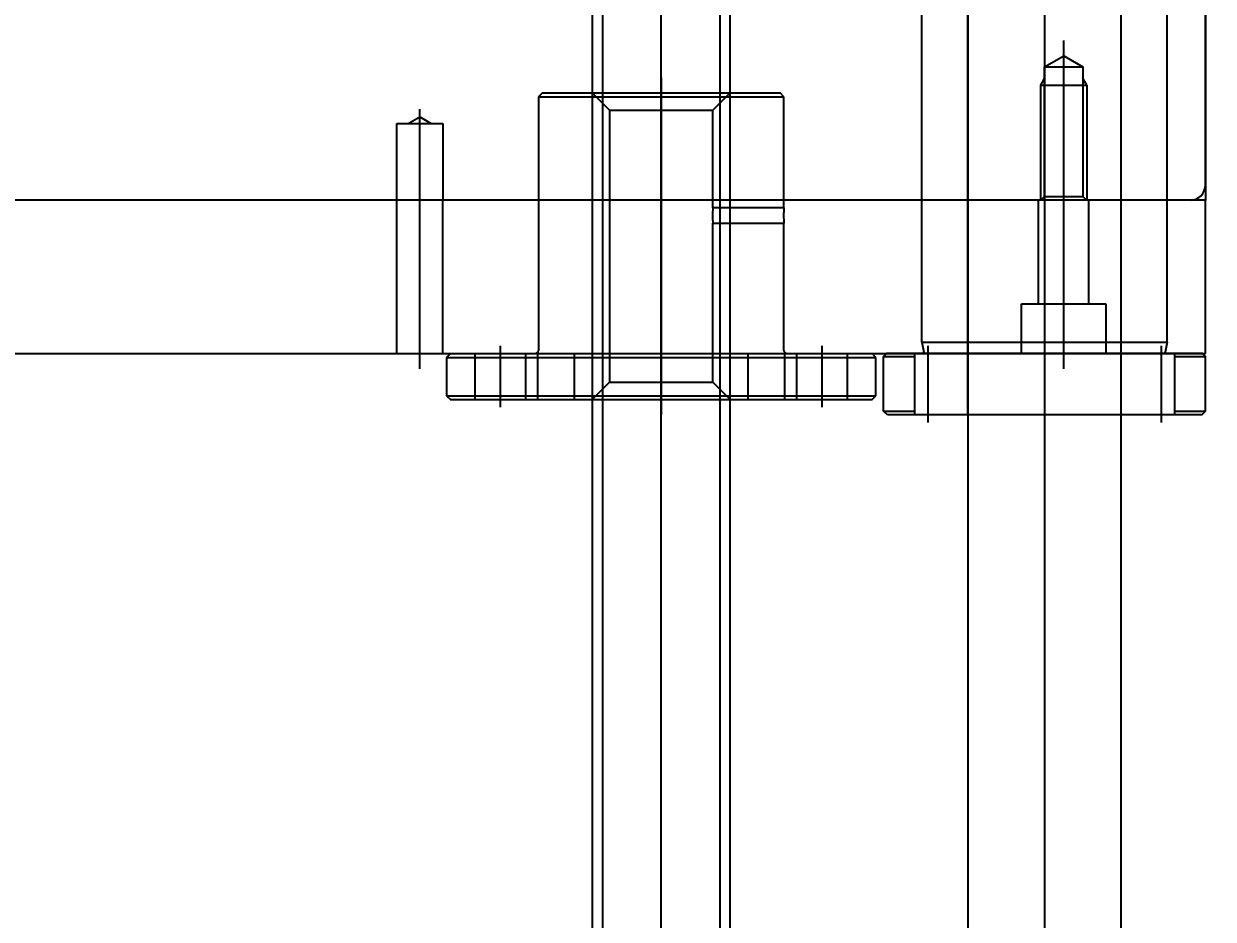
# Model space of a CAD drawing. Header units: inches. Extents: x 0 to 77285, y -118 to 40065.
# Drawn here: x 16086.5 to 16241.6, y 25528.8 to 25645.6 of the extents above; entities that cross this region are included whole.
import ezdxf

# ---------------------------------------------------------------- set-up
doc = ezdxf.new("R2010")
doc.units = ezdxf.units.IN
doc.header["$LTSCALE"] = 5
doc.header["$MEASUREMENT"] = 0
doc.layers.add('A', color=8, linetype='Continuous')
doc.styles.add('SCI', font='')
doc.styles.get('SCI').set_extended_font_data('Gulim')
doc.dimstyles.new('SCH', dxfattribs={"dimtxt": 2.5, "dimasz": 2, "dimexe": 1.25, "dimexo": 0.625, "dimtad": 1, "dimdec": 8, "dimtxsty": 'SCI', "dimcen": 2.5, "dimclrd": 4, "dimclre": 4, "dimclrt": 7, "dimadec": 8, "dimazin": 2, "dimtfac": 1, "dimtdec": 8, "dimtmove": 0, "dimatfit": 3, "dimfxl": 1, "dimarcsym": 0})

# ---------------------------------------------------------------- blocks, each defined once
blk = doc.blocks.new('A$Cc399747e')
at = {"ltscale": 3}
for p, q in [((1113.8, 903.5), (1113.8, 95.5)), ((1044.8, 654), (1447.79, 654)), ((1042.8, 652), (1042.8, 580.8))]:
    blk.add_line(p, q, dxfattribs=at)
for p, q in [((1063.8, 137), (1063.8, 875)), ((1053.8, 871.5), (1053.8, 140.5)), ((1073.8, 140.5), (1073.8, 871.5)), ((1106.15, 147.5), (1106.15, 869.5)), ((1121.44, 147.5), (1121.44, 869.5)), ((1104.8, 868.15), (1104.8, 148.85)), ((1122.8, 148.85), (1122.8, 868.15)), ((1048.59, 673), (1048.59, 683)), ((1063.8, 600), (1063.8, 684)), ((1079, 673), (1079, 683)), ((1043.3, 682), (1042.8, 681.5)), ((1046.83, 681.5), (1042.8, 681.5)), ((1042.8, 681.5), (1042.8, 674.4)), ((1043.3, 682), (1084.3, 682)), ((1046.83, 674), (1046.83, 682)), ((1053.8, 682), (1053.8, 602)), ((1073.8, 682), (1073.8, 602)), ((1080.77, 674), (1080.77, 682)), ((1084.8, 681.5), (1080.77, 681.5)), ((1084.3, 682), (1084.8, 681.5)), ((1084.8, 681.5), (1084.8, 674.4)), ((1113.8, 638), (1113.8, 682)), ((1086.3, 680), (1085.8, 679.5)), ((1141.3, 680), (1086.3, 680)), ((1089.5, 680), (1089.5, 674)), ((1092.8, 681), (1092.8, 673)), ((1096.1, 680), (1096.1, 674)), ((1097.7, 674), (1097.7, 680)), ((1102.46, 680), (1102.46, 674)), ((1104.8, 680), (1107.05, 677.75)), ((1120.55, 677.75), (1122.8, 680)), ((1125.13, 674), (1125.13, 680)), ((1129.9, 680), (1129.9, 674)), ((1131.5, 674), (1131.5, 680)), ((1134.8, 673), (1134.8, 681)), ((1138.1, 674), (1138.1, 680)), ((1141.8, 679.5), (1141.3, 680)), ((1141.8, 679.5), (1085.8, 679.5)), ((1085.8, 679.5), (1085.8, 674.5)), ((1141.8, 674.5), (1141.8, 679.5)), ((1120.55, 677.75), (1107.05, 677.75)), ((1107.05, 677.75), (1107.05, 656.99)), ((1120.55, 642.25), (1120.55, 677.75)), ((1061.3, 676), (1061.3, 652)), ((1145.3, 676), (1145.3, 652)), ((1046.83, 674.4), (1042.8, 674.4)), ((1043.2, 674), (1042.8, 674.4)), ((1447.8, 674), (1042.8, 674)), ((1042.8, 674), (1042.8, 654)), ((1043.2, 674), (1084.4, 674)), ((1047.8, 672.51), (1048.05, 673.8)), ((1048.05, 674), (1048.05, 673.8)), ((1055.8, 667.5), (1055.8, 674)), ((1066.8, 674), (1066.8, 667.5)), ((1079.55, 674), (1079.55, 673.8)), ((1079.8, 672.51), (1079.55, 673.8)), ((1084.8, 674.4), (1080.77, 674.4)), ((1084.4, 674), (1084.8, 674.4)), ((1141.8, 674.5), (1085.8, 674.5)), ((1085.8, 674.5), (1086.3, 674)), ((1141.3, 674), (1086.3, 674)), ((1097.8, 673.6), (1097.8, 656.99)), ((1129.8, 640.5), (1129.8, 673.6)), ((1141.3, 674), (1141.8, 674.5)), ((1142.3, 674), (1142.3, 654)), ((1148.3, 674), (1148.3, 654)), ((1079.8, 672.51), (1047.8, 672.51)), ((1047.8, 672.51), (1047.8, 602.52)), ((1079.8, 672.51), (1079.8, 602.52)), ((1066.8, 667.5), (1055.8, 667.5)), ((1058, 667.5), (1058, 654)), ((1064.6, 667.5), (1064.6, 654)), ((1107.05, 657), (1097.8, 657)), ((1061.3, 656), (1061.3, 633.16)), ((1097.8, 655), (1097.8, 640.5)), ((1097.8, 655), (1107.05, 655)), ((1107.05, 655), (1107.05, 642.25)), ((1145.3, 655), (1145.3, 642.13)), ((1042.8, 654), (1447.8, 654)), ((1042.8, 582), (1042.8, 654)), ((1042.8, 654), (1587.8, 654)), ((1058.8, 653.5), (1058.3, 654)), ((1058.3, 639), (1058.3, 654)), ((1063.8, 653.5), (1058.8, 653.5)), ((1058.8, 636.6), (1058.8, 653.5)), ((1064.3, 654), (1063.8, 653.5)), ((1063.8, 653.5), (1063.8, 636.6)), ((1064.3, 654), (1064.3, 639)), ((1142.3, 644), (1142.3, 654)), ((1148.3, 654), (1148.3, 644)), ((1148.3, 644), (1142.3, 644)), ((1145.3, 643.13), (1143.8, 644)), ((1146.8, 644), (1145.3, 643.13)), ((1107.05, 642.25), (1104.8, 640)), ((1120.55, 642.25), (1107.05, 642.25)), ((1122.8, 640), (1120.55, 642.25)), ((1129.8, 640.5), (1097.8, 640.5)), ((1097.8, 640.5), (1098.3, 640)), ((1129.3, 640), (1098.3, 640)), ((1129.3, 640), (1129.8, 640.5)), ((1058.3, 639), (1058.8, 638.13)), ((1064.3, 639), (1058.3, 639)), ((1064.3, 639), (1063.8, 638.13)), ((1061.3, 635.16), (1058.8, 636.6)), ((1063.8, 636.6), (1058.8, 636.6)), ((1063.8, 636.6), (1061.3, 635.16))]:
    blk.add_line(p, q)
for centre, radius, start, end in [((1097.4, 673.6), 0.4, 0, 90), ((1130.2, 673.6), 0.4, 90, 180), ((1081.83, 656), 16, 356.4167, 3.5827), ((1100.37, 656), 6.75, 351.4824, 8.5163)]:
    blk.add_arc(centre, radius, start, end)
blk.add_arc((1044.8, 652), 2, 90, 180, dxfattribs=at)
blk = doc.blocks.new('*D366')
at = {"color": 4, "lineweight": -2, "transparency": 16777216}
for p, q in [((12554.65, 23925.55), (12554.65, 28076.14)), ((17979.65, 23925.05), (17979.65, 28076.14)), ((12714.65, 27976.14), (17819.65, 27976.14))]:
    blk.add_line(p, q, dxfattribs=at)
at = {"color": 4, "transparency": 16777216}
for points in [[(12714.65, 28002.81), (12714.65, 27949.48), (12554.65, 27976.14)], [(17819.65, 28002.81), (17819.65, 27949.48), (17979.65, 27976.14)]]:
    blk.add_solid(points, dxfattribs=at)
at = {"layer": 'Defpoints', "color": 0, "transparency": 16777216}
for p in [(17979.65, 27976.14), (12554.65, 23875.55), (17979.65, 23875.05)]:
    blk.add_point(p, dxfattribs=at)
at = {"color": 7, "transparency": 16777216, "insert": (15267.15, 28128.81), "char_height": 200, "attachment_point": 5, "style": 'SCI'}
blk.add_mtext('5425', dxfattribs=at)
blk = doc.blocks.new('*D367')
at = {"color": 4, "lineweight": -2, "transparency": 16777216}
for p, q in [((12554.65, 23925.55), (12554.65, 29140.68)), ((21064.65, 23433.05), (21064.65, 29140.68)), ((12714.65, 29040.68), (20904.65, 29040.68))]:
    blk.add_line(p, q, dxfattribs=at)
at = {"color": 4, "transparency": 16777216}
for points in [[(12714.65, 29067.34), (12714.65, 29014.01), (12554.65, 29040.68)], [(20904.65, 29067.34), (20904.65, 29014.01), (21064.65, 29040.68)]]:
    blk.add_solid(points, dxfattribs=at)
at = {"layer": 'Defpoints', "color": 0, "transparency": 16777216}
for p in [(21064.65, 29040.68), (12554.65, 23875.55), (21064.65, 23383.05)]:
    blk.add_point(p, dxfattribs=at)
at = {"color": 7, "transparency": 16777216, "insert": (16809.65, 29193.47), "char_height": 200, "attachment_point": 5, "style": 'SCI'}
blk.add_mtext('8510', dxfattribs=at)
blk = doc.blocks.new('*D374')
at = {"color": 4, "lineweight": -2, "transparency": 16777216}
for p, q in [((12554.65, 23925.55), (12554.65, 30215.88)), ((37924.65, 23433.05), (37924.65, 30215.88)), ((12714.65, 30115.88), (37764.65, 30115.88))]:
    blk.add_line(p, q, dxfattribs=at)
at = {"color": 4, "transparency": 16777216}
for points in [[(12714.65, 30142.54), (12714.65, 30089.21), (12554.65, 30115.88)], [(37764.65, 30142.54), (37764.65, 30089.21), (37924.65, 30115.88)]]:
    blk.add_solid(points, dxfattribs=at)
at = {"layer": 'Defpoints', "color": 0, "transparency": 16777216}
for p in [(37924.65, 30115.88), (12554.65, 23875.55), (37924.65, 23383.05)]:
    blk.add_point(p, dxfattribs=at)
at = {"color": 7, "transparency": 16777216, "insert": (25239.65, 30268.54), "char_height": 200, "attachment_point": 5, "style": 'SCI'}
blk.add_mtext('25370', dxfattribs=at)

msp = doc.modelspace()

# ---------------------------------------------------------------- block references
at = {"layer": 'A', "rotation": 180}
msp.add_blockref('A$Cc399747e', (17283.44187244, 26276.55060516), dxfattribs=at)

# ---------------------------------------------------------------- dimensions: what is measured, and where the dimension line sits
for base, p2, picture, middle in [((37924.649780898, 30115.8761734788), (37924.649780898, 23383.0504762948), '*D374', (25239.649780898, 30268.5392893244)), ((21064.649780898, 29040.6754827387), (21064.649780898, 23383.0504762948), '*D367', (16809.649780898, 29193.4717543765)), ((17979.649780898, 27976.1433020648), (17979.649780898, 23875.0504762948), '*D366', (15267.149780898, 28128.8064179103))]:
    dim = msp.add_linear_dim(base=base, p1=(12554.649780898, 23875.5504762968), p2=p2, dimstyle='SCH', override={"dimscale": 80})
    dim.commit()
    dim.dimension.update_dxf_attribs({"geometry": picture, "text_midpoint": middle})

doc.saveas('drawing.dxf')
